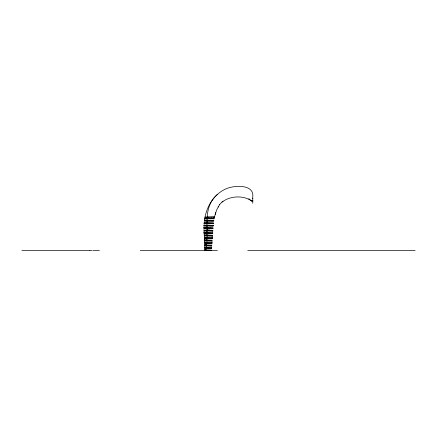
<?xml version="1.0" encoding="UTF-8"?>
<svg xmlns="http://www.w3.org/2000/svg" width="437" height="437" viewBox="0 0 437 437"><rect width="100%" height="100%" fill="white"/><g stroke="black" fill="none" stroke-linecap="round" stroke-linejoin="round"><path stroke-width="0.66" d="M252.772 203.281L252.772 200.299M252.772 201.397L252.772 198.649M204.456 220.914C205.893 207.307 213.901 193.564 227.038 188.423C235.237 185.179 254.465 184.327 252.766 197.005M204.849 249.057L205.554 248.784M204.199 223.525L204.314 222.22M204.718 242.524L205.57 242.153M214.665 216.293L216.686 209.864L219.762 204.374L219.478 204.756M207.455 228.933L207.023 228.841L207.384 228.786M204.8 244.19L205.554 243.835M215.162 214.376L215.703 212.584M204.871 247.468L205.532 247.178M204.461 238.864L206.111 238.744M204.849 245.84C206.439 245.266 205.69 245.736 205.641 245.572M218.047 207.018L218.484 206.259M219.735 204.418C226.978 195.858 242.994 194.492 251.712 201.102L250.641 200.015L251.712 201.102M204.177 235.51L206.548 235.45M204.877 247.255L205.636 247.118M204.603 240.536L205.576 240.399M204.587 218.871L206.483 218.855M204.849 248.981L205.619 248.817M217.429 194.394C200.676 208.668 210.224 231.954 205.658 250.614L211.437 250.434L204.74 250.57L204.8 244.212L204.041 231.353M221.903 202.085L222.974 201.222M204.724 242.213L205.614 242.076M204.816 243.895L205.581 243.759M204.292 220.505L204.92 220.472M204.871 245.572L205.723 245.436M205.505 232.162L203.85 232.222L204.084 232.468M213.07 226.95L207.149 227.153L210.039 227.12M211.612 248.768L205.581 248.943L207.821 248.85M213.737 218.822L214.163 218.637L207.034 218.74L210.929 218.768M203.658 227.06L207.417 227.103M203.882 229.048L203.647 228.868L207.428 228.78M213.775 218.79L214.157 218.691L210.951 218.811M207.231 222.111L213.66 221.936L204.254 222.083M206.483 242.18L212.256 242.054M213.95 217.244L214.491 217.009L213.89 217.222M211.601 248.79L211.552 248.779M213.518 220.428L213.884 220.281L207.034 220.423L213.873 220.341L213.469 220.401M204.314 220.379L207.269 220.45M207.275 230.512L206.843 230.523L207.761 230.523M205.663 233.822L208.198 233.811M206.346 237.209C204.975 237.149 208.023 237.247 206.543 237.215M205.412 242.229L206.608 242.262L205.636 242.224M207.045 228.841L205.887 228.77M205.674 243.906C204.653 243.862 207.143 243.939 206.1 243.922M212.235 242.054L211.814 242.043M210.601 225.421L207.406 225.536L213.316 225.268L210.978 225.394M211.694 243.764L212.114 243.731L206.947 243.846M211.328 217.091L214.48 216.992L207.072 217.058L208.187 217.129M205.352 243.89L205.827 243.89M211.158 217.102L208.296 217.14M211.322 247.118L211.798 247.085L207.793 247.173M206.521 233.861L212.803 233.746M211.126 223.722L213.475 223.597L206.275 223.744M210.945 223.733L207.526 223.853M207.75 245.501L211.94 245.463M206.117 238.859C204.724 238.853 208.241 238.913 206.248 238.886M204.975 227.131L203.642 227.185L203.893 227.366M208.302 233.806L212.803 233.658M206.04 240.514C204.429 240.541 208.121 240.585 206.095 240.558M206.783 225.448L203.708 225.503L203.948 225.689M207.575 247.178L205.423 247.26L205.893 247.271M210.279 227.153L213.13 227.032M205.182 223.782L203.839 223.831L204.155 224.072M210.246 228.764L212.54 228.633M209.88 228.83L207.045 228.851M210.039 228.775L212.797 228.72M209.836 228.786L207.449 228.868M212.792 228.633L213.092 228.617L212.661 228.627M205.931 247.249L206.455 247.222M206.57 235.538C208.143 235.587 205.346 235.45 206.515 235.554M209.596 230.452L212.999 230.294L212.573 230.315M209.438 230.507L207.635 230.589M209.389 230.463L212.786 230.397M212.715 228.627L212.923 228.72M205.827 248.937L205.548 248.943L205.86 248.948M206.111 245.556L207.591 245.496M208.979 230.479L206.963 230.528M205.985 243.884L211.879 243.791M207.766 232.178L206.619 232.2L212.906 231.976L212.562 231.987M207.176 222.094L207.4 222.127M212.999 225.366L213.316 225.355L213.032 225.361M212.469 235.352L206.887 235.543M212.174 238.689L212.497 238.7L207.722 238.804M205.674 240.465L204.614 240.858M206.936 237.187L207.706 237.165M206.537 238.859L207.69 238.821M206.504 240.519L212.18 240.454M207.477 232.238L212.633 232.074M207.859 237.133L212.595 237.018L212.218 237.04M206.843 247.211L211.492 247.118M208.236 248.833L211.475 248.773M205.936 238.881L205.783 238.864M207.509 238.81L212.229 238.782M206.81 245.528L211.694 245.474M204.27 235.822L204.45 235.51L206.411 235.554M207.154 237.154L212.606 237.105M207.488 240.487L212.087 240.454M207.553 242.153L212.114 242.131M206.772 233.899L206.941 233.866M207.275 227.109L205.155 227.131M206.93 230.479L203.915 230.731M206.865 235.505L212.278 235.434M206.985 225.443L207.335 225.497M206.947 232.173L207.258 232.194L206.39 232.162M206.696 233.899L206.444 233.899M207.389 223.771L205.548 223.782M206.625 232.189L206.909 232.189L203.959 232.156M207.018 222.122L207.466 222.127M212.491 235.428L212.338 235.434M206.592 222.127L205.068 222.122M206.865 232.189L205.854 232.162M205.537 233.822L204.942 233.817M207.357 220.483L205.21 220.472M205.33 233.817L203.975 233.8L206.45 233.795M21.85 250.614L89.558 250.614M89.716 250.614L92.262 250.614M93.207 250.614L99.401 250.614M140.326 250.614L207.542 250.614M207.701 250.614L210.241 250.614M211.186 250.614L217.386 250.614M247.752 250.614L415.15 250.614M207.324 218.861L206.898 218.855M212.327 237.094L212.071 237.105M207.329 225.426L203.975 225.432M205.095 233.817L205.412 233.817M206.067 238.799L204.505 239.181M207.362 217.249L205.865 217.227M205.969 237.138L204.385 237.504M206.909 230.463L206.188 230.452M204.762 222.116L204.041 222.154L204.292 222.395M205.062 217.096L207.275 217.194M205.516 228.764L203.877 228.797M205.822 230.446L203.899 230.474M205.876 223.733L204.09 223.755M205.718 217.227L204.997 217.402M206.002 237.089L204.314 237.187M207.455 218.822L204.724 218.751M248.702 198.84L249.702 199.359L249.21 199.092M252.766 197.366L252.772 198.425M252.772 198.371L252.772 198.709M213.464 223.678L213.07 223.706L213.447 223.684"/></g></svg>
